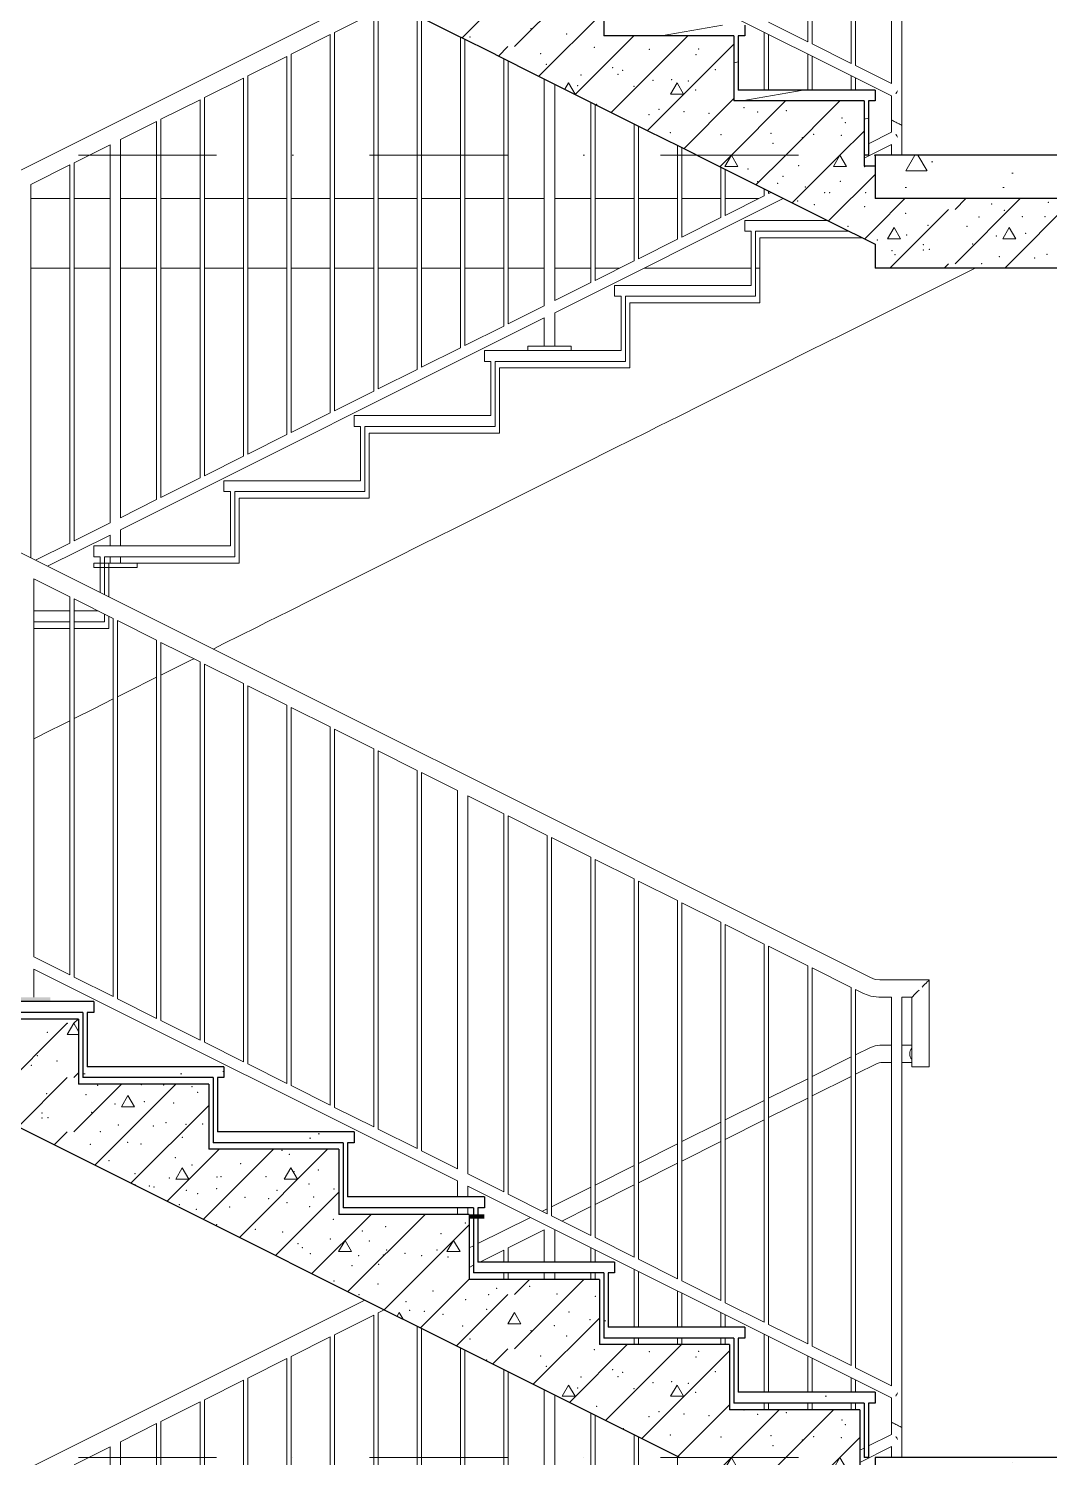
# Model space of a CAD drawing. Header units: millimetres. Extents: x 18162 to 7085488, y 72188 to 247925.
# Drawn here: x 3667479 to 3669831, y 101118 to 104410 of the extents above; entities that cross this region are included whole.
import ezdxf

# ---------------------------------------------------------------- set-up
doc = ezdxf.new("R2010")
doc.units = ezdxf.units.MM
doc.header["$MEASUREMENT"] = 0
doc.linetypes.add('Dot & Dashed', pattern=[670.277762, 317.5, -176.388889, 0, -176.388874])
for name, color, linetype in [('Interior - Stair & Railing', 7, 'Continuous'), ('Structural - Bearing', 7, 'Continuous'), ('Structural - Stair & Railing', 7, 'Continuous')]:
    doc.layers.add(name, color=color, linetype=linetype)
pattern_1 = [(10, (3761974.73, 95118.01), (-15.628336, 88.632695), [])]
pattern_2 = [(0, (3761974.7, 95118), (0, 779.423), [48.75, -401.25]), (0, (3762199.7, 95507.7), (0, 779.423), [48.75, -401.25]), (60, (3761974.7, 95118), (-675, 389.7114), [48.75, -401.25]), (60, (3762424.7, 95118), (-675, 389.7114), [48.75, -401.25]), (120, (3762023.5, 95118), (675, 389.7114), [48.75, -401.25]), (120, (3762473.5, 95118), (675, 389.7114), [48.75, -401.25]), (0, (3761974.73, 95193), (0, 150), [0, -150, 0, -225]), (45, (3762049.73, 95193), (-106.06602, 106.06602), [0, -112.5, 0, -187.5])]
pattern_3 = [(45, (3761974.73, 95468), (-111.36932, 111.36932), [0, -105, 0, -157.5]), (110, (3762324.73, 95468), (148.0016, 53.86817), [0, -77, 0, -133])]

# ---------------------------------------------------------------- blocks, each defined once
blk = doc.blocks.new('*X792', base_point=(3761974.7, 95118))
at = {"layer": 'Structural - Stair & Railing', "color": 7, "linetype": 'Continuous', "lineweight": 9}
for p, q in [((3668598.3, 104368.2), (3668773.1, 104543)), ((3668478.2, 104388.2), (3668583.1, 104493.2)), ((3668654.9, 104299.8), (3668804, 104448.8)), ((3668738.3, 104258.1), (3668873.1, 104393)), ((3668821.6, 104216.5), (3668998.1, 104393)), ((3668561.5, 104346.5), (3668583.1, 104368.2)), ((3668904.9, 104174.8), (3669104, 104373.8)), ((3668714.6, 104270), (3668723.3, 104284.8)), ((3668723.3, 104284.8), (3668738.2, 104258.8)), ((3668958.1, 104258.8), (3668973.3, 104284.8)), ((3668973.3, 104284.8), (3668988.2, 104258.8)), ((3668738.2, 104258.8), (3668737, 104258.8)), ((3668988.2, 104258.8), (3668958.1, 104258.8)), ((3668988.3, 104133.1), (3669104, 104248.8)), ((3669098.3, 104118.2), (3669223.1, 104243)), ((3669223.3, 104118.2), (3669348.1, 104243)), ((3669348.3, 104118.2), (3669404, 104173.8)), ((3669071.6, 104091.5), (3669098.3, 104118.1)), ((3669098.3, 104118.2), (3669083.4, 104092.1)), ((3669083.4, 104092.1), (3669113.4, 104092.1)), ((3669113.4, 104092.1), (3669098.3, 104118.2)), ((3669154.9, 104049.8), (3669223.3, 104118.1)), ((3669238.3, 104008.1), (3669348.3, 104118.1)), ((3669348.3, 104118.2), (3669333.4, 104092.1)), ((3669333.4, 104092.1), (3669363.4, 104092.1)), ((3669363.4, 104092.1), (3669348.3, 104118.2)), ((3669321.6, 103966.5), (3669429.1, 104073.9)), ((3669404.9, 103924.8), (3669429.1, 103948.9))]:
    blk.add_line(p, q, dxfattribs=at)
for p in [(3668496.4, 104390.5), (3668636.7, 104409.8), (3668718.4, 104397.5), (3668659.1, 104351.7), (3668782.8, 104366.4), (3668909.5, 104362.1), (3669016.4, 104349.3), (3669022.5, 104362.4), (3668671.7, 104327.7), (3668824.7, 104319.9), (3668751.7, 104303.1), (3668837.1, 104304.5), (3668847.9, 104313.8), (3668917.5, 104290.6), (3668961, 104292.3), (3668999.4, 104289), (3669061.2, 104315.3), (3668744.4, 104278.2), (3668874.2, 104276.7), (3669016.1, 104268.4), (3668788.2, 104235.5), (3668931.5, 104223.9), (3668989, 104218.2), (3669127.6, 104227.2), (3669159, 104217.5), (3669159, 104217.5), (3669225, 104221), (3668908.2, 104211.8), (3669046.9, 104214.3), (3669353.2, 104204), (3669361, 104193.2), (3668957.6, 104170), (3669074.2, 104165.4), (3669189.4, 104168.5), (3669261.9, 104158.2), (3669287.4, 104166.2), (3669351.7, 104163.9), (3669194.1, 104145.3), (3669136.3, 104086.4), (3669253.5, 104094.1), (3669405.5, 104091.6), (3669158.5, 104057), (3669204.5, 104053), (3669217.4, 104069.7), (3669349.5, 104057.5), (3669268.5, 104044.9), (3669312.8, 104031.4), (3669324.9, 104031.5), (3669407.6, 104031.4), (3669251.2, 104012.2), (3669289.5, 104004), (3669405, 103999.8), (3669366.6, 103954.4)]:
    blk.add_point(p, dxfattribs=at)
blk = doc.blocks.new('*X794', base_point=(3761974.7, 95118))
at = {"layer": 'Structural - Bearing', "color": 7, "linetype": 'Continuous', "lineweight": 9}
for p, q in [((3669429.1, 103948.9), (3669498.1, 104018)), ((3669463.1, 103858), (3669598.3, 103993.1)), ((3669613.4, 103993.1), (3669638.3, 104018)), ((3669613.4, 103868.1), (3669763.3, 104018)), ((3669728.3, 103858), (3669888.3, 104018)), ((3669458.1, 103925.5), (3669473.3, 103951.5)), ((3669488.2, 103925.5), (3669458.1, 103925.5)), ((3669473.3, 103951.5), (3669488.2, 103925.5)), ((3669723.3, 103925.5), (3669738.4, 103951.5)), ((3669753.3, 103925.5), (3669723.3, 103925.5)), ((3669738.4, 103951.5), (3669753.3, 103925.5)), ((3669588.1, 103858), (3669598.3, 103868.1))]:
    blk.add_line(p, q, dxfattribs=at)
for p in [(3669698.1, 104005.3), (3669727.3, 103990.8), (3669828.2, 104009.2), (3669500, 103984.4), (3669550.9, 103956.4), (3669668.5, 103975.3), (3669768.8, 103976.7), (3669820.5, 103976.3), (3669434.6, 103922.4), (3669502, 103934.5), (3669641.4, 103953.8), (3669708.4, 103931.9), (3669776, 103937.7), (3669468.5, 103897.8), (3669475.3, 103888.6), (3669540.2, 103911.8), (3669540.4, 103900), (3669554.1, 103901), (3669654.4, 103913.3), (3669825.6, 103889.4), (3669674.5, 103868.5), (3669715.9, 103884), (3669796.8, 103881.3)]:
    blk.add_point(p, dxfattribs=at)
blk = doc.blocks.new('*X985', base_point=(3761974.7, 95118))
at = {"layer": 'Structural - Stair & Railing', "color": 7, "linetype": 'Continuous', "lineweight": 9}
for p, q in [((3667371.5, 101921.6), (3667568, 102118.1)), ((3667568, 102092.1), (3667583.1, 102118.1)), ((3667583.1, 102118.1), (3667593, 102128)), ((3667594.1, 102099.4), (3667583.1, 102118.1)), ((3667583.1, 102092.1), (3667568, 102092.1)), ((3667583.1, 102092.1), (3667594.1, 102092.1)), ((3667454.8, 101879.9), (3667568, 101993.1)), ((3667583.1, 101993.1), (3667594.1, 102004)), ((3667583.1, 101868.1), (3667693, 101978)), ((3667631.6, 101791.5), (3667818, 101978)), ((3667693, 101925.5), (3667708.1, 101951.5)), ((3667708.1, 101951.5), (3667723.1, 101925.4)), ((3667723.1, 101925.4), (3667693, 101925.5)), ((3667714.9, 101749.9), (3667894.1, 101929)), ((3667538.2, 101838.2), (3667568, 101868.1)), ((3667798.2, 101708.2), (3667918, 101828)), ((3667881.6, 101666.5), (3668043, 101828)), ((3667964.9, 101624.9), (3668168, 101828)), ((3667833.1, 101784.8), (3667818.2, 101758.8)), ((3667848.3, 101758.8), (3667833.1, 101784.8)), ((3668083.1, 101784.8), (3668068.2, 101758.8)), ((3668098.3, 101758.8), (3668083.1, 101784.8)), ((3667818.2, 101758.8), (3667848.3, 101758.8)), ((3668068.2, 101758.8), (3668098.3, 101758.8)), ((3668048.2, 101583.2), (3668194.1, 101729)), ((3668131.6, 101541.5), (3668268, 101678)), ((3668214.9, 101499.9), (3668393, 101678)), ((3668298.2, 101458.2), (3668494.1, 101654)), ((3668193, 101592.1), (3668208.1, 101618.1)), ((3668208.1, 101618.1), (3668223.1, 101592.1)), ((3668443, 101592.1), (3668458.1, 101618.1)), ((3668458.1, 101618.1), (3668473.1, 101592.1)), ((3668223.1, 101592.1), (3668193, 101592.1)), ((3668473.1, 101592.1), (3668443, 101592.1)), ((3668381.6, 101416.5), (3668494.1, 101529)), ((3668598.3, 101368.1), (3668758.2, 101528)), ((3668598.3, 101493.1), (3668633.2, 101528)), ((3668464.9, 101374.9), (3668583.1, 101493.1)), ((3668333.1, 101451.5), (3668328.4, 101443.1)), ((3668341.9, 101436.4), (3668333.1, 101451.5)), ((3668583.1, 101425.5), (3668598.3, 101451.5)), ((3668598.3, 101425.4), (3668583.1, 101425.5)), ((3668613.4, 101425.5), (3668598.3, 101451.5)), ((3668598.3, 101425.4), (3668613.4, 101425.5)), ((3668641.7, 101286.5), (3668794.1, 101438.9)), ((3668548.2, 101333.2), (3668583.1, 101368.1)), ((3668725, 101244.8), (3668858.2, 101378)), ((3668808.3, 101203.2), (3668983.2, 101378)), ((3668891.7, 101161.5), (3669094.1, 101363.9)), ((3668708.1, 101258.8), (3668723.3, 101284.8)), ((3668738.2, 101258.8), (3668708.1, 101258.8)), ((3668723.3, 101284.8), (3668738.2, 101258.8)), ((3668958.1, 101258.8), (3668973.3, 101284.8)), ((3668988.2, 101258.8), (3668958.1, 101258.8)), ((3668973.3, 101284.8), (3668988.2, 101258.8)), ((3668975, 101119.8), (3669094.1, 101238.9)), ((3669098.3, 101118.1), (3669208.2, 101228)), ((3669223.3, 101118.1), (3669333.2, 101228)), ((3669348.3, 101118.1), (3669394.1, 101163.9)), ((3669058.3, 101078.2), (3669098.3, 101118.1)), ((3669098.3, 101118.1), (3669083.4, 101092.1)), ((3669113.4, 101092.1), (3669098.3, 101118.1)), ((3669141.7, 101036.5), (3669223.3, 101118.1)), ((3669225, 100994.8), (3669348.3, 101118.1)), ((3669348.3, 101118.1), (3669333.4, 101092.1)), ((3669363.4, 101092.1), (3669348.3, 101118.1))]:
    blk.add_line(p, q, dxfattribs=at)
for p in [(3667568, 102118.1), (3667568, 102118.1), (3667568, 102118.1), (3667583.1, 102118.1), (3667583.1, 102118.1), (3667583.1, 102118.1), (3667522.3, 102097.2), (3667485.2, 102021.5), (3667499.6, 102043.6), (3667544.4, 102031.3), (3667520.7, 101956.4), (3667611.2, 101953.8), (3667638.2, 101975.2), (3667738.5, 101976.7), (3667790.3, 101976.3), (3667855.9, 101972.4), (3667868.9, 101958.9), (3667624.2, 101913.3), (3667678.1, 101931.9), (3667745.8, 101937.7), (3667813.4, 101934.5), (3667510, 101911.7), (3667510.1, 101900), (3667523.9, 101900.9), (3667685.7, 101883.9), (3667766.6, 101881.3), (3667795.3, 101889.4), (3667842.1, 101885.5), (3667879.9, 101886.5), (3667644.3, 101868.5), (3667832.8, 101866.9), (3667833.5, 101855.6), (3667621.6, 101839.1), (3667707.6, 101843.8), (3667738.2, 101840.1), (3668062.8, 101825.6), (3668080, 101816.6), (3667664, 101801.8), (3667817.1, 101808.5), (3667855.9, 101791.5), (3667967.3, 101794.5), (3667724.1, 101771.8), (3667744.4, 101779.4), (3667803.1, 101761.9), (3667913.4, 101764.1), (3667922.4, 101764.9), (3668025.9, 101764.9), (3668090.2, 101776.1), (3668146.9, 101779.9), (3667724.1, 101746.2), (3667757.1, 101743.3), (3667767.9, 101740.9), (3667842.7, 101733.3), (3667868.9, 101725.8), (3667912.5, 101737.4), (3667978, 101717), (3668051, 101733.3), (3668125, 101747.7), (3668136.2, 101717.8), (3668182.4, 101736.5), (3667826.6, 101700), (3667865.4, 101689.3), (3667942, 101694.9), (3668032.1, 101713.9), (3668074.8, 101704.6), (3668126.4, 101695.4), (3667912.6, 101653.9), (3668180.9, 101666.8), (3668302.1, 101649.6), (3668484.9, 101658.3), (3668001.1, 101643.5), (3668064.5, 101637), (3668173.9, 101621.5), (3668248.3, 101640), (3668429.3, 101633.6), (3668099.8, 101610.4), (3668109.5, 101600.9), (3668128.3, 101587.4), (3668263.9, 101616.6), (3668296.4, 101584.1), (3668304.1, 101595.6), (3668346.2, 101588.3), (3668420, 101595.6), (3668223.8, 101559.5), (3668239.2, 101582.6), (3668285.6, 101562.5), (3668384.5, 101582.6), (3668445.1, 101579.5), (3668183, 101524.1), (3668240.4, 101492.9), (3668283.9, 101517.6), (3668410.5, 101501.6), (3668539, 101493), (3668557.6, 101507.9), (3668633.5, 101512.2), (3668696.5, 101494.5), (3668784.7, 101488.9), (3668348.5, 101476.5), (3668356.8, 101456.7), (3668390.6, 101454.3), (3668486.3, 101481.7), (3668534.1, 101458.9), (3668724.3, 101452.8), (3668433.6, 101447.3), (3668479, 101420.6), (3668479, 101420.6), (3668690.3, 101421.9), (3668772.7, 101435.7), (3668496.4, 101390.5), (3668636.7, 101409.7), (3668718.4, 101397.5), (3668782.8, 101366.3), (3668909.5, 101362), (3669022.5, 101362.3), (3668534.8, 101342.4), (3668659.1, 101351.7), (3668671.7, 101327.6), (3669016.4, 101349.3), (3668751.7, 101303), (3668824.7, 101319.9), (3668837.1, 101304.4), (3668847.9, 101313.7), (3668917.5, 101290.5), (3668961, 101292.3), (3668999.4, 101289), (3669061.2, 101315.3), (3668744.4, 101278.2), (3668874.2, 101276.6), (3669016.1, 101268.3), (3668788.2, 101235.4), (3668931.5, 101223.8), (3669127.6, 101227.2), (3668908.2, 101211.7), (3668989, 101218.1), (3669046.9, 101214.2), (3669159, 101217.4), (3669159, 101217.4), (3669225, 101221), (3669353.2, 101204), (3669361, 101193.2), (3668849.4, 101183.9), (3668957.6, 101170), (3669074.2, 101165.3), (3669189.4, 101168.5), (3669261.9, 101158.2), (3669287.4, 101166.1), (3669351.7, 101163.8), (3669194.1, 101145.3)]:
    blk.add_point(p, dxfattribs=at)

msp = doc.modelspace()

# ---------------------------------------------------------------- hatches: boundary and pattern name
at = {"layer": 'Interior - Stair & Railing', "linetype": 'Continuous', "lineweight": 9}
for points in [[(3667429.1, 102168), (3667529.1, 102168), (3667529.1, 102178), (3667429.1, 102178)], [(3668529.1, 101678), (3668494.1, 101678), (3668494.1, 101668), (3668529.1, 101668)]]:
    msp.add_hatch(color=7, dxfattribs=at).paths.add_polyline_path(points)
at = {"layer": 'Structural - Bearing', "linetype": 'Continuous', "lineweight": 9}
h = msp.add_hatch(dxfattribs=at)
h.set_pattern_fill('Lightweight_Concrete_0003', style=0, pattern_type=2)
h.set_pattern_definition(pattern_2)
h.paths.add_polyline_path([(3669429.1, 104118), (3669429.1, 104018), (3676379.1, 104018), (3676379.1, 104118)])
h = msp.add_hatch(dxfattribs=at)
h.set_pattern_fill('Lightweight_Concrete_0003', style=0, pattern_type=2)
h.set_pattern_definition(pattern_2)
h.paths.add_polyline_path([(3669429.1, 101118), (3669429.1, 101018), (3676379.1, 101018), (3676379.1, 101118)])
at = {"layer": 'Structural - Stair & Railing', "linetype": 'Continuous', "lineweight": 9}
h = msp.add_hatch(dxfattribs=at)
h.set_pattern_fill('Wood_0003', style=0, pattern_type=2)
h.set_pattern_definition(pattern_1)
h.paths.add_polyline_path([(3668804.1, 104393), (3669129.1, 104393), (3669129.1, 104418), (3668804.1, 104418)])
h = msp.add_hatch(dxfattribs=at)
h.set_pattern_fill('Wood_0003', style=0, pattern_type=2)
h.set_pattern_definition(pattern_1)
h.paths.add_polyline_path([(3669114.1, 104393), (3669104.1, 104393), (3669104.1, 104268), (3669114.1, 104268)])
h = msp.add_hatch(dxfattribs=at)
h.set_pattern_fill('Wood_0003', style=0, pattern_type=2)
h.set_pattern_definition(pattern_1)
h.paths.add_polyline_path([(3669104.1, 104243), (3669429.1, 104243), (3669429.1, 104268), (3669104.1, 104268)])
h = msp.add_hatch(dxfattribs=at)
h.set_pattern_fill('Wood_0003', style=0, pattern_type=2)
h.set_pattern_definition(pattern_1)
h.paths.add_polyline_path([(3669414.1, 104243), (3669404.1, 104243), (3669404.1, 104118), (3669414.1, 104118)])
h = msp.add_hatch(dxfattribs=at)
h.set_pattern_fill('Cut_Stone_0003', style=0, pattern_type=2)
h.set_pattern_definition(pattern_3)
h.paths.add_polyline_path([(3667304.1, 102143), (3667629.1, 102143), (3667629.1, 102168), (3667304.1, 102168)])
h = msp.add_hatch(dxfattribs=at)
h.set_pattern_fill('Cut_Stone_0003', style=0, pattern_type=2)
h.set_pattern_definition(pattern_3)
h.paths.add_polyline_path([(3667614.1, 102143), (3667604.1, 102143), (3667604.1, 102018), (3667614.1, 102018)])
h = msp.add_hatch(dxfattribs=at)
h.set_pattern_fill('Cut_Stone_0003', style=0, pattern_type=2)
h.set_pattern_definition(pattern_3)
h.paths.add_polyline_path([(3667929.1, 102018), (3667604.1, 102018), (3667604.1, 101993), (3667929.1, 101993)])
h = msp.add_hatch(dxfattribs=at)
h.set_pattern_fill('Cut_Stone_0003', style=0, pattern_type=2)
h.set_pattern_definition(pattern_3)
h.paths.add_polyline_path([(3667914.1, 101993), (3667904.1, 101993), (3667904.1, 101868), (3667914.1, 101868)])
h = msp.add_hatch(dxfattribs=at)
h.set_pattern_fill('Cut_Stone_0003', style=0, pattern_type=2)
h.set_pattern_definition(pattern_3)
h.paths.add_polyline_path([(3667904.1, 101868), (3667904.1, 101843), (3668229.1, 101843), (3668229.1, 101868)])
h = msp.add_hatch(dxfattribs=at)
h.set_pattern_fill('Cut_Stone_0003', style=0, pattern_type=2)
h.set_pattern_definition(pattern_3)
h.paths.add_polyline_path([(3668214.1, 101843), (3668204.1, 101843), (3668204.1, 101718), (3668214.1, 101718)])
h = msp.add_hatch(dxfattribs=at)
h.set_pattern_fill('Cut_Stone_0003', style=0, pattern_type=2)
h.set_pattern_definition(pattern_3)
h.paths.add_polyline_path([(3668204.1, 101718), (3668204.1, 101693), (3668529.1, 101693), (3668529.1, 101718)])
h = msp.add_hatch(dxfattribs=at)
h.set_pattern_fill('Cut_Stone_0003', style=0, pattern_type=2)
h.set_pattern_definition(pattern_3)
h.paths.add_polyline_path([(3668504.1, 101693), (3668504.1, 101678), (3668514.1, 101678), (3668514.1, 101693)])
h = msp.add_hatch(dxfattribs=at)
h.set_pattern_fill('Cut_Stone_0003', style=0, pattern_type=2)
h.set_pattern_definition(pattern_3)
h.paths.add_polyline_path([(3668504.1, 101668), (3668504.1, 101568), (3668514.1, 101568), (3668514.1, 101668)])
h = msp.add_hatch(dxfattribs=at)
h.set_pattern_fill('Cut_Stone_0003', style=0, pattern_type=2)
h.set_pattern_definition(pattern_3)
h.paths.add_polyline_path([(3668504.1, 101568), (3668504.1, 101543), (3668829.1, 101543), (3668829.1, 101568)])
h = msp.add_hatch(dxfattribs=at)
h.set_pattern_fill('Cut_Stone_0003', style=0, pattern_type=2)
h.set_pattern_definition(pattern_3)
h.paths.add_polyline_path([(3668814.1, 101543), (3668804.1, 101543), (3668804.1, 101418), (3668814.1, 101418)])
h = msp.add_hatch(dxfattribs=at)
h.set_pattern_fill('Cut_Stone_0003', style=0, pattern_type=2)
h.set_pattern_definition(pattern_3)
h.paths.add_polyline_path([(3668804.1, 101393), (3669129.1, 101393), (3669129.1, 101418), (3668804.1, 101418)])
h = msp.add_hatch(dxfattribs=at)
h.set_pattern_fill('Cut_Stone_0003', style=0, pattern_type=2)
h.set_pattern_definition(pattern_3)
h.paths.add_polyline_path([(3669114.1, 101393), (3669104.1, 101393), (3669104.1, 101268), (3669114.1, 101268)])
h = msp.add_hatch(dxfattribs=at)
h.set_pattern_fill('Cut_Stone_0003', style=0, pattern_type=2)
h.set_pattern_definition(pattern_3)
h.paths.add_polyline_path([(3669104.1, 101268), (3669104.1, 101243), (3669429.1, 101243), (3669429.1, 101268)])
h = msp.add_hatch(dxfattribs=at)
h.set_pattern_fill('Cut_Stone_0003', style=0, pattern_type=2)
h.set_pattern_definition(pattern_3)
h.paths.add_polyline_path([(3669414.1, 101243), (3669404.1, 101243), (3669404.1, 101118), (3669414.1, 101118)])

# ---------------------------------------------------------------- linework, layer by layer
at = {"color": 8, "linetype": 'Dot & Dashed', "lineweight": 13}
for p, q in [((3658879.3, 104118), (3689916.5, 104118)), ((3658879.3, 101118), (3689916.5, 101118))]:
    msp.add_line(p, q, dxfattribs=at)
at = {"layer": 'Interior - Stair & Railing', "color": 7, "linetype": 'Continuous', "lineweight": 9}
for p, q in [((3669274.1, 104379.5), (3669274.1, 105250.8)), ((3669284.1, 104374.5), (3669284.1, 105245.8)), ((3669374.1, 104329.5), (3669374.1, 105200.8)), ((3669384.1, 104324.5), (3669384.1, 105195.8)), ((3669467.1, 104283), (3669467.1, 105178.1)), ((3669491.1, 104187), (3669491.1, 105178.1)), ((3669467.1, 104255), (3668491.1, 104743)), ((3666739.6, 103723.3), (3668273.8, 104490.4)), ((3668284.1, 103579.5), (3668284.1, 104450.8)), ((3668184.1, 104400.8), (3668274.1, 104445.8)), ((3668274.1, 103574.5), (3668274.1, 104445.8)), ((3668374.1, 103624.5), (3668374.1, 104440.3)), ((3668384.1, 103629.5), (3668384.1, 104435.3)), ((3669274.1, 104379.5), (3669184.1, 104424.5)), ((3668084.1, 104350.8), (3668174.1, 104395.8)), ((3668174.1, 103524.5), (3668174.1, 104395.8)), ((3668184.1, 103529.5), (3668184.1, 104400.8)), ((3668474.1, 103674.5), (3668474.1, 104390.3)), ((3668484.1, 103679.5), (3668484.1, 104385.3)), ((3669174.1, 104268), (3669174.1, 104401.5)), ((3669184.1, 104268), (3669184.1, 104396.5)), ((3668084.1, 103479.5), (3668084.1, 104350.8)), ((3669274.1, 104268), (3669274.1, 104351.5)), ((3669374.1, 104329.5), (3669284.1, 104374.5)), ((3667984.1, 104300.8), (3668074.1, 104345.8)), ((3668074.1, 103474.5), (3668074.1, 104345.8)), ((3668574.1, 103724.5), (3668574.1, 104340.3)), ((3668584.1, 103729.5), (3668584.1, 104335.3)), ((3669284.1, 104268), (3669284.1, 104346.5)), ((3669467.1, 104283), (3669384.1, 104324.5)), ((3667884.1, 104250.8), (3667974.1, 104295.8)), ((3667974.1, 103424.5), (3667974.1, 104295.8)), ((3667984.1, 103429.5), (3667984.1, 104300.8)), ((3668667.1, 103771), (3668667.1, 104293.8)), ((3669374.1, 104268), (3669374.1, 104301.5)), ((3669384.1, 104268), (3669384.1, 104296.5)), ((3667884.1, 103379.5), (3667884.1, 104250.8)), ((3668691.1, 103783), (3668691.1, 104281.8)), ((3669467.1, 104199), (3669467.1, 104255)), ((3669477.3, 104259.5), (3669478.1, 104261.1)), ((3669478.1, 104261.1), (3669479.1, 104263)), ((3669479.1, 104263), (3669480, 104264.9)), ((3669480, 104264.9), (3669480.8, 104266.5)), ((3667784.1, 104200.8), (3667874.1, 104245.8)), ((3667874.1, 103374.5), (3667874.1, 104245.8)), ((3668774.1, 103824.5), (3668774.1, 104240.3)), ((3668784.1, 103829.5), (3668784.1, 104235.3)), ((3667691.1, 104154.3), (3667774.1, 104195.8)), ((3667774.1, 103324.5), (3667774.1, 104195.8)), ((3667784.1, 103329.5), (3667784.1, 104200.8)), ((3668874.1, 103874.5), (3668874.1, 104190.3)), ((3668884.1, 103879.5), (3668884.1, 104185.3)), ((3669467.1, 104171), (3669467.1, 104199)), ((3669467.1, 104199), (3669467.2, 104198.9)), ((3669467.2, 104198.9), (3669467.8, 104198.6)), ((3669467.8, 104198.6), (3669468.7, 104198.2)), ((3669468.7, 104198.2), (3669469.9, 104197.6)), ((3669469.9, 104197.6), (3669471.3, 104196.9)), ((3669471.3, 104196.9), (3669473.1, 104196)), ((3669473.1, 104196), (3669475, 104195.1)), ((3669475, 104195.1), (3669477, 104194)), ((3669477, 104194), (3669479.1, 104193)), ((3669479.1, 104193), (3669481.1, 104192)), ((3669481.1, 104192), (3669483.2, 104191)), ((3669483.2, 104191), (3669485.1, 104190)), ((3669485.1, 104190), (3669486.8, 104189.1)), ((3669486.8, 104189.1), (3669488.2, 104188.4)), ((3669488.2, 104188.4), (3669489.4, 104187.8)), ((3669489.4, 104187.8), (3669490.3, 104187.4)), ((3669490.3, 104187.4), (3669490.9, 104187.1)), ((3669490.9, 104187.1), (3669491.1, 104187)), ((3669491.1, 104118), (3669491.1, 104187)), ((3667691.1, 103283), (3667691.1, 104154.3)), ((3669414.1, 104144.5), (3669467.1, 104171)), ((3669477.3, 104166.5), (3669478.1, 104164.9)), ((3669478.1, 104164.9), (3669479.1, 104163)), ((3669479.1, 104163), (3669480, 104161.1)), ((3669480, 104161.1), (3669480.8, 104159.5)), ((3667584.1, 104100.8), (3667667.1, 104142.3)), ((3667667.1, 103271), (3667667.1, 104142.3)), ((3668974.1, 103924.5), (3668974.1, 104140.3)), ((3668984.1, 103929.5), (3668984.1, 104135.3)), ((3669404, 104111.5), (3669467.1, 104143)), ((3669404, 104139.4), (3669404.1, 104139.5)), ((3669467.1, 104118), (3669467.1, 104143)), ((3667484.1, 104050.8), (3667574.1, 104095.8)), ((3667574.1, 103224.5), (3667574.1, 104095.8)), ((3667584.1, 103229.5), (3667584.1, 104100.8)), ((3669074.1, 103974.5), (3669074.1, 104090.3)), ((3669084.1, 103979.5), (3669084.1, 104085.3)), ((3667484.1, 103190.5), (3667484.1, 104050.8)), ((3669084.1, 103979.5), (3669174.1, 104024.5)), ((3669174.1, 104024.5), (3669174.1, 104040.3)), ((3669184.1, 104029.5), (3669184.1, 104035.3)), ((3669184.1, 104029.5), (3669189.8, 104032.4)), ((3668691.1, 103755), (3669217.8, 104018.4)), ((3668984.1, 103929.5), (3669074.1, 103974.5)), ((3668884.1, 103879.5), (3668974.1, 103924.5)), ((3668784.1, 103829.5), (3668874.1, 103874.5)), ((3668691.1, 103783), (3668774.1, 103824.5)), ((3668584.1, 103729.5), (3668667.1, 103771)), ((3667691.1, 103255), (3668667.1, 103743)), ((3668484.1, 103679.5), (3668574.1, 103724.5)), ((3668667.1, 103678), (3668667.1, 103743)), ((3668691.1, 103678), (3668691.1, 103755)), ((3668384.1, 103629.5), (3668474.1, 103674.5)), ((3668629.1, 103678), (3668729.1, 103678)), ((3668629.1, 103668), (3668629.1, 103678)), ((3668629.1, 103668), (3668729.1, 103668)), ((3668729.1, 103668), (3668729.1, 103678)), ((3668284.1, 103579.5), (3668374.1, 103624.5)), ((3669418.5, 102223.3), (3666739.6, 103562.7)), ((3668184.1, 103529.5), (3668274.1, 103574.5)), ((3668084.1, 103479.5), (3668174.1, 103524.5)), ((3667984.1, 103429.5), (3668074.1, 103474.5)), ((3667884.1, 103379.5), (3667974.1, 103424.5)), ((3667784.1, 103329.5), (3667874.1, 103374.5)), ((3667691.1, 103283), (3667774.1, 103324.5)), ((3667584.1, 103229.5), (3667667.1, 103271)), ((3667523, 103171), (3667667.1, 103243)), ((3667667.1, 103218), (3667667.1, 103243)), ((3667691.1, 103218), (3667691.1, 103255)), ((3667495.1, 103185), (3667574.1, 103224.5)), ((3667629.1, 103178), (3667644.1, 103178)), ((3667629.1, 103168), (3667629.1, 103178)), ((3667629.1, 103168), (3667644.1, 103168)), ((3667644.1, 103178), (3667654.1, 103178)), ((3667644.1, 103168), (3667654.1, 103168)), ((3667654.1, 103178), (3667729.1, 103178)), ((3667654.1, 103168), (3667664.1, 103168)), ((3667664.1, 103168), (3667729.1, 103168)), ((3667667.1, 103178), (3667667.1, 103193)), ((3667691.1, 103178), (3667691.1, 103193)), ((3667729.1, 103168), (3667729.1, 103178)), ((3667574.1, 103100.8), (3667491.1, 103142.3)), ((3667491.1, 102271), (3667491.1, 103142.3)), ((3667574.1, 102229.5), (3667574.1, 103100.8)), ((3667674.1, 103050.8), (3667584.1, 103095.8)), ((3667584.1, 102224.5), (3667584.1, 103095.8)), ((3667674.1, 102179.5), (3667674.1, 103050.8)), ((3667774.1, 103000.8), (3667684.1, 103045.8)), ((3667684.1, 102174.5), (3667684.1, 103045.8)), ((3667774.1, 102129.5), (3667774.1, 103000.8)), ((3667874.1, 102950.8), (3667784.1, 102995.8)), ((3667784.1, 102124.5), (3667784.1, 102995.8)), ((3667874.1, 102079.5), (3667874.1, 102950.8)), ((3667974.1, 102900.8), (3667884.1, 102945.8)), ((3667884.1, 102074.5), (3667884.1, 102945.8)), ((3667974.1, 102029.5), (3667974.1, 102900.8)), ((3668074.1, 102850.8), (3667984.1, 102895.8)), ((3667984.1, 102024.5), (3667984.1, 102895.8)), ((3668074.1, 101979.5), (3668074.1, 102850.8)), ((3668174.1, 102800.8), (3668084.1, 102845.8)), ((3668084.1, 101974.5), (3668084.1, 102845.8)), ((3668174.1, 101929.5), (3668174.1, 102800.8)), ((3668274.1, 102750.8), (3668184.1, 102795.8)), ((3668184.1, 101924.5), (3668184.1, 102795.8)), ((3668274.1, 101879.5), (3668274.1, 102750.8)), ((3668374.1, 102700.8), (3668284.1, 102745.8)), ((3668284.1, 101874.5), (3668284.1, 102745.8)), ((3668374.1, 101829.5), (3668374.1, 102700.8)), ((3668467.1, 102654.3), (3668384.1, 102695.8)), ((3668384.1, 101824.5), (3668384.1, 102695.8)), ((3668467.1, 101783), (3668467.1, 102654.3)), ((3668574.1, 102600.8), (3668491.1, 102642.3)), ((3668491.1, 101771), (3668491.1, 102642.3)), ((3668574.1, 101729.5), (3668574.1, 102600.8)), ((3668674.1, 102550.8), (3668584.1, 102595.8)), ((3668584.1, 101724.5), (3668584.1, 102595.8)), ((3668674.1, 101679.5), (3668674.1, 102550.8)), ((3668774.1, 102500.8), (3668684.1, 102545.8)), ((3668684.1, 101674.5), (3668684.1, 102545.8)), ((3668774.1, 101629.5), (3668774.1, 102500.8)), ((3668874.1, 102450.8), (3668784.1, 102495.8)), ((3668784.1, 101624.5), (3668784.1, 102495.8)), ((3668874.1, 101579.5), (3668874.1, 102450.8)), ((3668974.1, 102400.8), (3668884.1, 102445.8)), ((3668884.1, 101574.5), (3668884.1, 102445.8)), ((3668974.1, 101529.5), (3668974.1, 102400.8)), ((3669074.1, 102350.8), (3668984.1, 102395.8)), ((3668984.1, 101524.5), (3668984.1, 102395.8)), ((3669074.1, 101479.5), (3669074.1, 102350.8)), ((3669174.1, 102300.8), (3669084.1, 102345.8)), ((3669084.1, 101474.5), (3669084.1, 102345.8)), ((3669174.1, 101429.5), (3669174.1, 102300.8)), ((3669274.1, 102250.8), (3669184.1, 102295.8)), ((3669184.1, 101424.5), (3669184.1, 102295.8)), ((3667574.1, 102229.5), (3667491.1, 102271)), ((3668467.1, 101755), (3667491.1, 102243)), ((3667491.1, 102178), (3667491.1, 102243)), ((3669274.1, 101379.5), (3669274.1, 102250.8)), ((3669374.1, 102200.8), (3669284.1, 102245.8)), ((3669284.1, 101374.5), (3669284.1, 102245.8)), ((3667674.1, 102179.5), (3667584.1, 102224.5)), ((3669418.5, 102223.3), (3669429.1, 102219.4)), ((3669429.1, 102219.4), (3669440.3, 102218.1)), ((3669440.3, 102218.1), (3669554.1, 102218)), ((3669546.9, 102210.9), (3669544.1, 102208)), ((3669549.4, 102213.3), (3669546.9, 102210.9)), ((3669551.4, 102215.3), (3669549.4, 102213.3)), ((3669552.8, 102216.8), (3669551.4, 102215.3)), ((3669553.8, 102217.7), (3669552.8, 102216.8)), ((3669554.1, 102218), (3669553.8, 102217.7)), ((3669554.1, 102218), (3669554.1, 102018)), ((3669374.1, 101329.5), (3669374.1, 102200.8)), ((3669402.7, 102186.5), (3669384.1, 102195.8)), ((3669384.1, 101324.5), (3669384.1, 102195.8)), ((3669402.7, 102186.5), (3669419.8, 102180.3)), ((3669419.8, 102180.3), (3669437.9, 102178.2)), ((3669437.9, 102178.2), (3669467.1, 102178.1)), ((3669467.1, 101283), (3669467.1, 102178.1)), ((3669491.1, 102178.1), (3669514.1, 102178.1)), ((3669491.1, 101187), (3669491.1, 102178.1)), ((3669514.4, 102178.4), (3669514.1, 102178.1)), ((3669514.1, 102178.1), (3669514.1, 102061.2)), ((3669515.3, 102179.3), (3669514.4, 102178.4)), ((3669516.7, 102180.7), (3669515.3, 102179.3)), ((3669518.7, 102182.7), (3669516.7, 102180.7)), ((3669521.2, 102185.2), (3669518.7, 102182.7)), ((3669524.1, 102188), (3669521.2, 102185.2)), ((3669527.2, 102191.2), (3669524.1, 102188)), ((3669530.6, 102194.6), (3669527.2, 102191.2)), ((3669540.9, 102204.9), (3669537.5, 102201.5)), ((3669544.1, 102208), (3669540.9, 102204.9)), ((3667774.1, 102129.5), (3667684.1, 102174.5)), ((3667874.1, 102079.5), (3667784.1, 102124.5)), ((3667974.1, 102029.5), (3667884.1, 102074.5)), ((3669384.1, 102045.5), (3669418.5, 102062.7)), ((3669418.5, 102062.7), (3669429.1, 102066.6)), ((3669429.1, 102066.6), (3669440.3, 102067.9)), ((3669440.3, 102067.9), (3669467.1, 102067.9)), ((3669491.1, 102067.9), (3669514.1, 102068)), ((3669509.4, 102051.5), (3669509.1, 102048)), ((3669509.1, 102048), (3669509.4, 102044.5)), ((3669510.3, 102054.8), (3669509.4, 102051.5)), ((3669511.7, 102058), (3669510.3, 102054.8)), ((3669513.7, 102060.9), (3669511.7, 102058)), ((3669514.1, 102061.2), (3669513.7, 102060.9)), ((3669514.1, 102061.2), (3669514.1, 102034.8)), ((3668074.1, 101979.5), (3667984.1, 102024.5)), ((3669284.1, 101995.5), (3669374.1, 102040.5)), ((3669384.1, 102000.8), (3669434.3, 102025.9)), ((3669434.3, 102025.9), (3669438.3, 102027.4)), ((3669438.3, 102027.4), (3669442.6, 102027.9)), ((3669442.6, 102027.9), (3669467.1, 102027.9)), ((3669491.1, 102027.9), (3669514.1, 102028)), ((3669509.4, 102044.5), (3669510.3, 102041.2)), ((3669510.3, 102041.2), (3669511.7, 102038)), ((3669511.7, 102038), (3669513.7, 102035.2)), ((3669513.7, 102035.2), (3669514.1, 102034.8)), ((3669514.1, 102034.8), (3669514.1, 102018)), ((3669514.4, 102018), (3669514.1, 102018)), ((3669515.3, 102018), (3669514.4, 102018)), ((3669516.7, 102018), (3669515.3, 102018)), ((3669518.7, 102018), (3669516.7, 102018)), ((3669521.2, 102018), (3669518.7, 102018)), ((3669524.1, 102018), (3669521.2, 102018)), ((3669527.2, 102018), (3669524.1, 102018)), ((3669530.6, 102018), (3669527.2, 102018)), ((3669534.1, 102018), (3669530.6, 102018)), ((3669537.5, 102018), (3669534.1, 102018)), ((3669540.9, 102018), (3669537.5, 102018)), ((3669544.1, 102018), (3669540.9, 102018)), ((3669546.9, 102018), (3669544.1, 102018)), ((3669549.4, 102018), (3669546.9, 102018)), ((3669551.4, 102018), (3669549.4, 102018)), ((3669552.8, 102018), (3669551.4, 102018)), ((3669553.8, 102018), (3669552.8, 102018)), ((3669554.1, 102018), (3669553.8, 102018)), ((3669184.1, 101945.5), (3669274.1, 101990.5)), ((3669284.1, 101950.8), (3669374.1, 101995.8)), ((3668174.1, 101929.5), (3668084.1, 101974.5)), ((3668274.1, 101879.5), (3668184.1, 101924.5)), ((3669084.1, 101895.5), (3669174.1, 101940.5)), ((3669184.1, 101900.8), (3669274.1, 101945.8)), ((3668984.1, 101845.5), (3669074.1, 101890.5)), ((3669084.1, 101850.8), (3669174.1, 101895.8)), ((3668374.1, 101829.5), (3668284.1, 101874.5)), ((3668467.1, 101783), (3668384.1, 101824.5)), ((3668884.1, 101795.5), (3668974.1, 101840.5)), ((3668984.1, 101800.8), (3669074.1, 101845.8)), ((3668784.1, 101745.5), (3668874.1, 101790.5)), ((3668884.1, 101750.8), (3668974.1, 101795.8)), ((3668467.1, 101718), (3668467.1, 101755)), ((3668574.1, 101729.5), (3668491.1, 101771)), ((3669467.1, 101255), (3668491.1, 101743)), ((3668491.1, 101718), (3668491.1, 101743)), ((3668674.1, 101679.5), (3668584.1, 101724.5)), ((3668684.1, 101695.5), (3668774.1, 101740.5)), ((3668784.1, 101700.8), (3668874.1, 101745.8)), ((3668467.1, 101678), (3668467.1, 101693)), ((3668491.1, 101678), (3668491.1, 101693)), ((3668663, 101685), (3668674.1, 101690.5)), ((3668707.8, 101662.6), (3668774.1, 101695.8)), ((3668514.1, 101610.5), (3668635.1, 101671)), ((3668774.1, 101629.5), (3668684.1, 101674.5)), ((3668584.1, 101600.8), (3668667.1, 101642.3)), ((3668667.1, 101568), (3668667.1, 101642.3)), ((3668691.1, 101568), (3668691.1, 101643)), ((3668874.1, 101579.5), (3668784.1, 101624.5)), ((3668494.1, 101600.5), (3668504.1, 101605.5)), ((3668518.5, 101568), (3668574.1, 101595.8)), ((3668574.1, 101568), (3668574.1, 101595.8)), ((3668584.1, 101568), (3668584.1, 101600.8)), ((3668774.1, 101568), (3668774.1, 101601.5)), ((3668784.1, 101568), (3668784.1, 101596.5)), ((3668494.1, 101555.8), (3668504.1, 101560.8)), ((3668874.1, 101418), (3668874.1, 101551.5)), ((3668974.1, 101529.5), (3668884.1, 101574.5)), ((3668574.1, 101528), (3668574.1, 101543)), ((3668584.1, 101528), (3668584.1, 101543)), ((3668667.1, 101528), (3668667.1, 101543)), ((3668691.1, 101528), (3668691.1, 101543)), ((3668774.1, 101528), (3668774.1, 101543)), ((3668784.1, 101528), (3668784.1, 101543)), ((3668884.1, 101418), (3668884.1, 101546.5)), ((3669074.1, 101479.5), (3668984.1, 101524.5)), ((3668974.1, 101418), (3668974.1, 101501.5)), ((3668984.1, 101418), (3668984.1, 101496.5)), ((3666739.6, 100723.3), (3668253.8, 101480.4)), ((3668284.1, 101450.8), (3668298.6, 101458)), ((3669174.1, 101429.5), (3669084.1, 101474.5)), ((3668184.1, 101400.8), (3668274.1, 101445.8)), ((3668274.1, 100574.5), (3668274.1, 101445.8)), ((3668284.1, 100579.5), (3668284.1, 101450.8)), ((3668374.1, 100624.5), (3668374.1, 101420.3)), ((3669074.1, 101418), (3669074.1, 101451.5)), ((3669084.1, 101418), (3669084.1, 101446.5)), ((3669274.1, 101379.5), (3669184.1, 101424.5)), ((3668084.1, 101350.8), (3668174.1, 101395.8)), ((3668174.1, 100524.5), (3668174.1, 101395.8)), ((3668184.1, 100529.5), (3668184.1, 101400.8)), ((3668384.1, 100629.5), (3668384.1, 101415.3)), ((3668874.1, 101378), (3668874.1, 101393)), ((3668884.1, 101378), (3668884.1, 101393)), ((3668974.1, 101378), (3668974.1, 101393)), ((3668984.1, 101378), (3668984.1, 101393)), ((3669074.1, 101378), (3669074.1, 101393)), ((3669084.1, 101378), (3669084.1, 101393)), ((3669174.1, 101268), (3669174.1, 101401.5)), ((3669184.1, 101268), (3669184.1, 101396.5)), ((3668474.1, 100674.5), (3668474.1, 101370.3)), ((3668484.1, 100679.5), (3668484.1, 101365.3)), ((3669374.1, 101329.5), (3669284.1, 101374.5)), ((3667984.1, 101300.8), (3668074.1, 101345.8)), ((3668074.1, 100474.5), (3668074.1, 101345.8)), ((3668084.1, 100479.5), (3668084.1, 101350.8)), ((3669274.1, 101268), (3669274.1, 101351.5)), ((3669284.1, 101268), (3669284.1, 101346.5)), ((3669467.1, 101283), (3669384.1, 101324.5)), ((3667884.1, 101250.8), (3667974.1, 101295.8)), ((3667974.1, 100424.5), (3667974.1, 101295.8)), ((3667984.1, 100429.5), (3667984.1, 101300.8)), ((3668574.1, 100724.5), (3668574.1, 101320.3)), ((3668584.1, 100729.5), (3668584.1, 101315.3)), ((3669374.1, 101268), (3669374.1, 101301.5)), ((3669384.1, 101268), (3669384.1, 101296.5)), ((3668667.1, 100771), (3668667.1, 101273.8)), ((3668691.1, 100783), (3668691.1, 101261.8)), ((3669467.1, 101199), (3669467.1, 101255)), ((3669477.3, 101259.5), (3669478.1, 101261.1)), ((3669478.1, 101261.1), (3669479.1, 101263)), ((3669479.1, 101263), (3669480, 101264.9)), ((3669480, 101264.9), (3669480.8, 101266.5)), ((3667784.1, 101200.8), (3667874.1, 101245.8)), ((3667874.1, 100374.5), (3667874.1, 101245.8)), ((3667884.1, 100379.5), (3667884.1, 101250.8)), ((3669174.1, 101228), (3669174.1, 101243)), ((3669184.1, 101228), (3669184.1, 101243)), ((3669274.1, 101228), (3669274.1, 101243)), ((3669284.1, 101228), (3669284.1, 101243)), ((3669374.1, 101228), (3669374.1, 101243)), ((3669384.1, 101228), (3669384.1, 101243)), ((3667691.1, 101154.3), (3667774.1, 101195.8)), ((3667774.1, 100324.5), (3667774.1, 101195.8)), ((3667784.1, 100329.5), (3667784.1, 101200.8)), ((3668774.1, 100824.5), (3668774.1, 101220.3)), ((3668784.1, 100829.5), (3668784.1, 101215.3)), ((3669467.1, 101199), (3669467.2, 101198.9)), ((3669467.1, 101171), (3669467.1, 101199)), ((3669467.2, 101198.9), (3669467.8, 101198.6)), ((3669467.8, 101198.6), (3669468.7, 101198.2)), ((3669468.7, 101198.2), (3669469.9, 101197.6)), ((3669469.9, 101197.6), (3669471.3, 101196.9)), ((3669471.3, 101196.9), (3669473.1, 101196)), ((3669473.1, 101196), (3669475, 101195.1)), ((3669475, 101195.1), (3669477, 101194)), ((3669477, 101194), (3669479.1, 101193)), ((3669479.1, 101193), (3669481.1, 101192)), ((3669481.1, 101192), (3669483.2, 101191)), ((3669483.2, 101191), (3669485.1, 101190)), ((3669485.1, 101190), (3669486.8, 101189.1)), ((3669486.8, 101189.1), (3669488.2, 101188.4)), ((3668874.1, 100874.5), (3668874.1, 101170.3)), ((3668884.1, 100879.5), (3668884.1, 101165.3)), ((3669414.1, 101144.5), (3669467.1, 101171)), ((3669477.3, 101166.5), (3669478.1, 101164.9)), ((3669478.1, 101164.9), (3669479.1, 101163)), ((3669479.1, 101163), (3669480, 101161.1)), ((3669480, 101161.1), (3669480.8, 101159.5)), ((3669488.2, 101188.4), (3669489.4, 101187.8)), ((3669489.4, 101187.8), (3669490.3, 101187.4)), ((3669490.3, 101187.4), (3669490.9, 101187.1)), ((3669490.9, 101187.1), (3669491.1, 101187)), ((3669491.1, 101118), (3669491.1, 101187)), ((3667584.1, 101100.8), (3667667.1, 101142.3)), ((3667667.1, 100271), (3667667.1, 101142.3)), ((3667691.1, 100283), (3667691.1, 101154.3)), ((3669394.1, 101106.5), (3669467.1, 101143)), ((3669394.1, 101134.5), (3669404.1, 101139.5)), ((3669467.1, 101118), (3669467.1, 101143)), ((3668974.1, 100924.5), (3668974.1, 101120.3))]:
    msp.add_line(p, q, dxfattribs=at)
at = {"layer": 'Structural - Bearing', "color": 7, "linetype": 'Continuous', "lineweight": 25}
for p, q in [((3669429.1, 104118), (3669429.1, 104093)), ((3676379.1, 104018), (3669429.1, 104018)), ((3669429.1, 103912.8), (3669429.1, 103858)), ((3670729.1, 103858), (3669429.1, 103858)), ((3669429.1, 101118), (3669429.1, 101078))]:
    msp.add_line(p, q, dxfattribs=at)
at = {"layer": 'Structural - Bearing', "color": 7, "linetype": 'Continuous', "lineweight": 9}
for p, q in [((3667484.1, 104018), (3667574.1, 104018)), ((3667584, 104018), (3667667.1, 104018)), ((3667691.1, 104018), (3667774.1, 104018)), ((3667784, 104018), (3667874.1, 104018)), ((3667884.1, 104018), (3667974.1, 104018)), ((3667984.1, 104018), (3668074.1, 104018)), ((3668084.1, 104018), (3668174.1, 104018)), ((3668184.1, 104018), (3668274.1, 104018)), ((3668284.1, 104018), (3668374.1, 104018)), ((3668384.1, 104018), (3668474.1, 104018)), ((3668484.1, 104018), (3668574.1, 104018)), ((3668584.1, 104018), (3668667.1, 104018)), ((3668691.1, 104018), (3668774.1, 104018)), ((3668784.1, 104018), (3668874.1, 104018)), ((3668884.1, 104018), (3668974.1, 104018)), ((3668984.1, 104018), (3669074.1, 104018)), ((3669084.1, 104018), (3669161.1, 104018)), ((3669217, 104018), (3669218.5, 104018)), ((3667574.1, 103858), (3667484.1, 103858)), ((3667667.1, 103858), (3667584.1, 103858)), ((3667774.1, 103858), (3667691.1, 103858)), ((3667874.1, 103858), (3667784.1, 103858)), ((3667974.1, 103858), (3667884.1, 103858)), ((3668074.1, 103858), (3667984.1, 103858)), ((3668174.1, 103858), (3668084.1, 103858)), ((3668274.1, 103858), (3668184.1, 103858)), ((3668374.1, 103858), (3668284.1, 103858)), ((3668474.1, 103858), (3668384.1, 103858)), ((3668574.1, 103858), (3668484.1, 103858)), ((3668667.1, 103858), (3668584.1, 103858)), ((3668774.1, 103858), (3668691.1, 103858)), ((3668841.1, 103858), (3668784.1, 103858)), ((3669144.1, 103858), (3668897, 103858)), ((3669164.1, 103858), (3669154.1, 103858))]:
    msp.add_line(p, q, dxfattribs=at)
at = {"layer": 'Structural - Bearing', "color": 7, "linetype": 'Continuous', "lineweight": 25, "flags": 128}
for points in [[(3676379.1, 104118), (3671869.1, 104118), (3671829.1, 104118), (3669429.1, 104118)], [(3676379.1, 101118), (3671869.1, 101118), (3671829.1, 101118), (3669429.1, 101118)]]:
    msp.add_lwpolyline(points, dxfattribs=at)
at = {"layer": 'Structural - Stair & Railing', "color": 7, "linetype": 'Continuous', "lineweight": 25}
for p, q in [((3668804, 104543), (3668804, 104393)), ((3668804.1, 104418), (3668804.1, 104393)), ((3669129.1, 104418), (3669129.1, 104393)), ((3668804.1, 104393), (3668804, 104393)), ((3669104, 104393), (3668804.1, 104393)), ((3669104.1, 104393), (3669104, 104393)), ((3669104, 104393), (3669104, 104243)), ((3669104.1, 104393), (3669104.1, 104268)), ((3669114.1, 104393), (3669114.1, 104268)), ((3669129.1, 104393), (3669114.1, 104393)), ((3669104.1, 104268), (3669104.1, 104243)), ((3669429.1, 104268), (3669114.1, 104268)), ((3669429.1, 104268), (3669429.1, 104243)), ((3669104.1, 104243), (3669104, 104243)), ((3669404, 104243), (3669104.1, 104243)), ((3669404.1, 104243), (3669404, 104243)), ((3669404, 104243), (3669404, 104093)), ((3669404.1, 104243), (3669404.1, 104118)), ((3669414.1, 104243), (3669414.1, 104118)), ((3669429.1, 104243), (3669414.1, 104243)), ((3669429.1, 104093), (3669404, 104093)), ((3669414.1, 104118), (3669404.1, 104118)), ((3669429.1, 104093), (3669429.1, 104018)), ((3667629.1, 102168), (3667314.1, 102168)), ((3667629.1, 102168), (3667629.1, 102143)), ((3667594.1, 102128), (3667294.1, 102128)), ((3667604.1, 102143), (3667304.1, 102143)), ((3667594.1, 102128), (3667594.1, 101978)), ((3667604.1, 102143), (3667604.1, 102018)), ((3667614.1, 102143), (3667614.1, 102018)), ((3667629.1, 102143), (3667614.1, 102143)), ((3667604.1, 102018), (3667604.1, 101993)), ((3667929.1, 102018), (3667614.1, 102018)), ((3667929.1, 102018), (3667929.1, 101993)), ((3667904.1, 101993), (3667604.1, 101993)), ((3667904.1, 101993), (3667904.1, 101868)), ((3667914.1, 101993), (3667914.1, 101868)), ((3667929.1, 101993), (3667914.1, 101993)), ((3667894.1, 101978), (3667594.1, 101978)), ((3667894.1, 101978), (3667894.1, 101828)), ((3667904.1, 101868), (3667904.1, 101843)), ((3668229.1, 101868), (3667914.1, 101868)), ((3668229.1, 101868), (3668229.1, 101843)), ((3668194.1, 101828), (3667894.1, 101828)), ((3668204.1, 101843), (3667904.1, 101843)), ((3668194.1, 101828), (3668194.1, 101678)), ((3668204.1, 101843), (3668204.1, 101718)), ((3668214.1, 101843), (3668214.1, 101718)), ((3668229.1, 101843), (3668214.1, 101843)), ((3668204.1, 101718), (3668204.1, 101693)), ((3668529.1, 101718), (3668214.1, 101718)), ((3668529.1, 101718), (3668529.1, 101693)), ((3668504.1, 101693), (3668204.1, 101693)), ((3668504.1, 101693), (3668504.1, 101568)), ((3668514.1, 101693), (3668514.1, 101568)), ((3668529.1, 101693), (3668514.1, 101693)), ((3668494.1, 101678), (3668194.1, 101678)), ((3668494.1, 101678), (3668494.1, 101528)), ((3668504.1, 101568), (3668504.1, 101543)), ((3668829.1, 101568), (3668514.1, 101568)), ((3668829.1, 101568), (3668829.1, 101543)), ((3668794.1, 101528), (3668494.1, 101528)), ((3668804.1, 101543), (3668504.1, 101543)), ((3668794.1, 101528), (3668794.1, 101378)), ((3668804.1, 101543), (3668804.1, 101418)), ((3668814.1, 101543), (3668814.1, 101418)), ((3668829.1, 101543), (3668814.1, 101543)), ((3668804.1, 101418), (3668804.1, 101393)), ((3669104.1, 101393), (3668804.1, 101393)), ((3669129.1, 101418), (3668814.1, 101418)), ((3669104.1, 101393), (3669104.1, 101268)), ((3669114.1, 101393), (3669114.1, 101268)), ((3669129.1, 101393), (3669114.1, 101393)), ((3669129.1, 101418), (3669129.1, 101393)), ((3669094.1, 101378), (3668794.1, 101378)), ((3669094.1, 101378), (3669094.1, 101228)), ((3669104.1, 101268), (3669104.1, 101243)), ((3669429.1, 101268), (3669114.1, 101268)), ((3669429.1, 101268), (3669429.1, 101243)), ((3669394.1, 101228), (3669094.1, 101228)), ((3669404.1, 101243), (3669104.1, 101243)), ((3669394.1, 101228), (3669394.1, 101078)), ((3669404.1, 101243), (3669404.1, 101118)), ((3669414.1, 101243), (3669414.1, 101118)), ((3669429.1, 101243), (3669414.1, 101243)), ((3669414.1, 101118), (3669404.1, 101118))]:
    msp.add_line(p, q, dxfattribs=at)
at = {"layer": 'Structural - Stair & Railing', "color": 7, "linetype": 'Continuous', "lineweight": 9}
for p, q in [((3669318.5, 103968), (3669129.1, 103968)), ((3669129.1, 103943), (3669129.1, 103968)), ((3669144.1, 103943), (3669129.1, 103943)), ((3669144.1, 103818), (3669144.1, 103943)), ((3669154.1, 103943), (3669154.1, 103818)), ((3669368.5, 103943), (3669154.1, 103943)), ((3669164.1, 103778), (3669164.1, 103928)), ((3669398.5, 103928), (3669164.1, 103928)), ((3669659.5, 103858), (3669429.1, 103742.8)), ((3669144.1, 103818), (3668829.1, 103818)), ((3668829.1, 103793), (3668829.1, 103818)), ((3668844.1, 103793), (3668829.1, 103793)), ((3668844.1, 103668), (3668844.1, 103793)), ((3668854.1, 103793), (3668854.1, 103668)), ((3669154.1, 103793), (3668854.1, 103793)), ((3669154.1, 103793), (3669154.1, 103818)), ((3668864.1, 103628), (3668864.1, 103778)), ((3669164.1, 103778), (3668864.1, 103778)), ((3669354.1, 103705.3), (3669429.1, 103742.8)), ((3669279.1, 103667.8), (3669354.1, 103705.3)), ((3668629.1, 103668), (3668529.1, 103668)), ((3668529.1, 103643), (3668529.1, 103668)), ((3668844.1, 103668), (3668729.1, 103668)), ((3668854.1, 103643), (3668854.1, 103668)), ((3669204.1, 103630.3), (3669279.1, 103667.8)), ((3668544.1, 103643), (3668529.1, 103643)), ((3668544.1, 103518), (3668544.1, 103643)), ((3668554.1, 103643), (3668554.1, 103518)), ((3668854.1, 103643), (3668554.1, 103643)), ((3668564.1, 103478), (3668564.1, 103628)), ((3668864.1, 103628), (3668564.1, 103628)), ((3669129.1, 103592.8), (3669204.1, 103630.3)), ((3669054.1, 103555.3), (3669129.1, 103592.8)), ((3668979.1, 103517.8), (3669029.1, 103542.8)), ((3669029.1, 103542.8), (3669054.1, 103555.3)), ((3668544.1, 103518), (3668229.1, 103518)), ((3668229.1, 103493), (3668229.1, 103518)), ((3668244.1, 103493), (3668229.1, 103493)), ((3668244.1, 103368), (3668244.1, 103493)), ((3668254.1, 103493), (3668254.1, 103368)), ((3668554.1, 103493), (3668254.1, 103493)), ((3668554.1, 103493), (3668554.1, 103518)), ((3668929.1, 103492.8), (3668979.1, 103517.8)), ((3668264.1, 103328), (3668264.1, 103478)), ((3668564.1, 103478), (3668264.1, 103478)), ((3668829.1, 103442.8), (3668904.1, 103480.3)), ((3668904.1, 103480.3), (3668929.1, 103492.8)), ((3668754.1, 103405.3), (3668829.1, 103442.8)), ((3668679.1, 103367.8), (3668754.1, 103405.3)), ((3668244.1, 103368), (3667929.1, 103368)), ((3667929.1, 103343), (3667929.1, 103368)), ((3668254.1, 103343), (3668254.1, 103368)), ((3668604.1, 103330.3), (3668679.1, 103367.8)), ((3667944.1, 103343), (3667929.1, 103343)), ((3667944.1, 103218), (3667944.1, 103343)), ((3667954.1, 103343), (3667954.1, 103218)), ((3668254.1, 103343), (3667954.1, 103343)), ((3668529.1, 103292.8), (3668604.1, 103330.3)), ((3667964.1, 103178), (3667964.1, 103328)), ((3668264.1, 103328), (3667964.1, 103328)), ((3668454.1, 103255.3), (3668529.1, 103292.8)), ((3668379.1, 103217.8), (3668429.1, 103242.8)), ((3668429.1, 103242.8), (3668454.1, 103255.3)), ((3667944.1, 103218), (3667629.1, 103218)), ((3667629.1, 103193), (3667629.1, 103218)), ((3667954.1, 103193), (3667954.1, 103218)), ((3668329.1, 103192.8), (3668379.1, 103217.8)), ((3667644.1, 103193), (3667629.1, 103193)), ((3667644.1, 103178), (3667644.1, 103193)), ((3667644.1, 103168), (3667644.1, 103178)), ((3667644.1, 103110.5), (3667644.1, 103168)), ((3667654.1, 103193), (3667654.1, 103178)), ((3667954.1, 103193), (3667654.1, 103193)), ((3667654.1, 103178), (3667654.1, 103168)), ((3667654.1, 103168), (3667654.1, 103105.5)), ((3667664.1, 103168), (3667664.1, 103178)), ((3667664.1, 103100.5), (3667664.1, 103168)), ((3667964.1, 103178), (3667729.1, 103178)), ((3668229.1, 103142.8), (3668304.1, 103180.3)), ((3668304.1, 103180.3), (3668329.1, 103192.8)), ((3668154.1, 103105.3), (3668229.1, 103142.8)), ((3668129.1, 103092.8), (3668154.1, 103105.3)), ((3667574.1, 103068), (3667491.1, 103068)), ((3667639.6, 103068), (3667584.1, 103068)), ((3668029.1, 103042.8), (3668079.1, 103067.8)), ((3668079.1, 103067.8), (3668129.1, 103092.8)), ((3667574.1, 103043), (3667491.1, 103043)), ((3667654.1, 103043), (3667584.1, 103043)), ((3667654.1, 103043), (3667654.1, 103060.8)), ((3667664.1, 103028), (3667664.1, 103055.8)), ((3668004.1, 103030.3), (3668029.1, 103042.8)), ((3667574.1, 103028), (3667491.1, 103028)), ((3667664.1, 103028), (3667584.1, 103028)), ((3667929.1, 102992.8), (3668004.1, 103030.3)), ((3667904.3, 102980.4), (3667929.1, 102992.8)), ((3667784.1, 102920.3), (3667854.1, 102955.3)), ((3667854.1, 102955.3), (3667859.5, 102958)), ((3667704.1, 102880.3), (3667774.1, 102915.3)), ((3667684.1, 102870.3), (3667704.1, 102880.3)), ((3667584.1, 102820.3), (3667629.1, 102842.8)), ((3667629.1, 102842.8), (3667674.1, 102865.3)), ((3667529.1, 102792.8), (3667554.1, 102805.3)), ((3667554.1, 102805.3), (3667574.1, 102815.3)), ((3667491.1, 102773.8), (3667529.1, 102792.8))]:
    msp.add_line(p, q, dxfattribs=at)
at = {"layer": 'Structural - Stair & Railing', "color": 7, "linetype": 'Continuous', "lineweight": 25, "flags": 128}
for points in [[(3668379.1, 104437.8), (3668454.1, 104400.3), (3668529.1, 104362.8), (3668629.1, 104312.8), (3668729.1, 104262.8), (3668829.1, 104212.8), (3668904.1, 104175.3), (3668979.1, 104137.8), (3669054.1, 104100.3), (3669129.1, 104062.8), (3669229.1, 104012.8), (3669329.1, 103962.8), (3669429.1, 103912.8)], [(3667404.1, 101905.3), (3667479.1, 101867.8), (3667554.1, 101830.3), (3667629.1, 101792.8), (3667729.1, 101742.8), (3667829.1, 101692.8), (3667929.1, 101642.8), (3668029.1, 101592.8), (3668129.1, 101542.8), (3668229.1, 101492.8), (3668304.1, 101455.3), (3668379.1, 101417.8), (3668454.1, 101380.3), (3668529.1, 101342.8), (3668629.1, 101292.8), (3668729.1, 101242.8), (3668829.1, 101192.8), (3668904.1, 101155.3), (3668979.1, 101117.8)]]:
    msp.add_lwpolyline(points, dxfattribs=at)

# ---------------------------------------------------------------- block references
at = {"layer": 'Structural - Bearing', "lineweight": 0}
msp.add_blockref('*X794', (3761974.7, 95118), dxfattribs=at)
at = {"layer": 'Structural - Stair & Railing', "lineweight": 0}
for name in ['*X792', '*X985']:
    msp.add_blockref(name, (3761974.7, 95118), dxfattribs=at)

doc.saveas('drawing.dxf')
